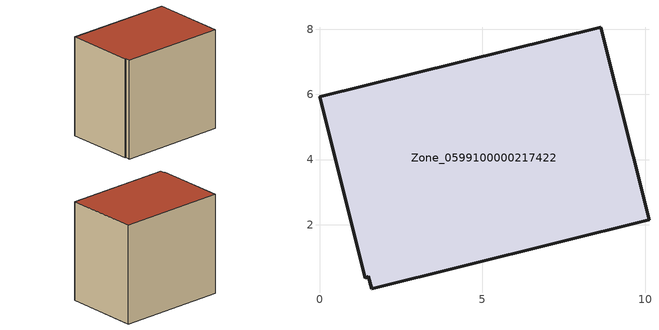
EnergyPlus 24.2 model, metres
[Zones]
Zone_0599100000217422
 floor ground (C_G): 1.49,0.41 1.4,0.36 0,5.92 8.62,8.06 10.11,2.16 1.6,0.03 z0
 wall outside (C_F): 10.11,2.16 8.62,8.06 0,5.92 1.4,0.36 1.49,0.41 1.6,0.03 10.11,2.16 z0:8.22
 roof outside (C_R): 1.49,0.41 1.6,0.03 10.11,2.16 8.62,8.06 0,5.92 1.4,0.36 z8.22
[BUILDING]
Pand.0599100000217422: North Axis=0; Terrain=City; Loads Convergence Tolerance Value=0.04; Temperature Convergence Tolerance Value=0.4; Solar Distribution=FullExterior; Maximum Number of Warmup Days=25; Minimum Number of Warmup Days=1
[Site:Location]
Rotterdam.The.Hague.AP_ZH_NLD Design_Conditions: Latitude=51.96; Longitude=4.45; Time Zone=1; Elevation=-4.5
[SITE:GROUNDTEMPERATURE:BUILDINGSURFACE]
18, 18, 18, 18, 18, 18, 18, 18, 18, 18, 18, 18
[MATERIAL] Thermal Absorptance=0.9; Solar Absorptance=0.7; Visible Absorptance=0.7
Name | Roughness | Thickness | Conductivity | Density | Specific Heat
G.TI.1965-1974 | MediumSmooth | 0.15 | 0.882353 | 540 | 1210
F.TI.1965-1974 | Rough | 0.3 | 0.697674 | 1920 | 840
R.TI.1965-1974 | MediumRough | 0.2 | 0.232558 | 1500 | 1000
[CONSTRUCTION]
C_G: G.TI.1965-1974
C_F: F.TI.1965-1974
C_R: R.TI.1965-1974
[ZONE]
Zone_0599100000217422: Type=1; Multiplier=1; Ceiling Height=Autocalculate; Volume=Autocalculate; Floor Area=autocalculate; Part of Total Floor Area=Yes
[ZONEINFILTRATION:DESIGNFLOWRATE]
Infil_Zone_0599100000217422: Zone or ZoneList or Space or SpaceList=Zone_0599100000217422; Schedule=AlwaysOn; Design Flow Rate Calculation Method=Flow/Area; Flow Rate per Floor Area=0.003; Constant Term Coefficient=1; Temperature Term Coefficient=0; Velocity Term Coefficient=0; Velocity Squared Term Coefficient=0
[HVACTEMPLATE:ZONE:IDEALLOADSAIRSYSTEM]
Zone_0599100000217422: Maximum Heating Supply Air Temperature=50; Minimum Cooling Supply Air Temperature=13; Maximum Heating Supply Air Humidity Ratio=0.0156; Minimum Cooling Supply Air Humidity Ratio=0.0077; Heating Limit=NoLimit; Cooling Limit=NoLimit; Dehumidification Control Type=ConstantSensibleHeatRatio; Cooling Sensible Heat Ratio=0.7; Dehumidification Setpoint=60; Humidification Control Type=None; Humidification Setpoint=30; Outdoor Air Method=None; Outdoor Air Flow Rate per Person=0.00944; Outdoor Air Flow Rate per Zone Floor Area=0; Outdoor Air Flow Rate per Zone=0; Demand Controlled Ventilation Type=None; Outdoor Air Economizer Type=NoEconomizer; Heat Recovery Type=None; Sensible Heat Recovery Effectiveness=0.7; Latent Heat Recovery Effectiveness=0.65
[ZONECONTROL:THERMOSTAT]
ThermostatControl_Zone_0599100000217422: Zone or ZoneList=Zone_0599100000217422; Control Type Schedule=DualSetpointControlType; Control 1=Thermostat_Zone_0599100000217422; Temperature Difference Between Cutout And Setpoint=0
[THERMOSTATSETPOINT:DUALSETPOINT]
Thermostat_Zone_0599100000217422: Heating Setpoint Temperature Schedule=HeatingSetpoint_Zone_0599100000217422; Cooling Setpoint Temperature Schedule=CoolingSetpoint_Zone_0599100000217422
[SCHEDULE:COMPACT]
HeatingSetpoint_Zone_0599100000217422: Through: 12/31, For: AllDays, Until: 24:00, 21
CoolingSetpoint_Zone_0599100000217422: Through: 12/31, For: AllDays, Until: 24:00, 24
DualSetpointControlType: Through: 12/31, For: AllDays, Until: 24:00, 4
AlwaysOn: Through: 12/31, For: AllDays, Until: 24:00, 1
